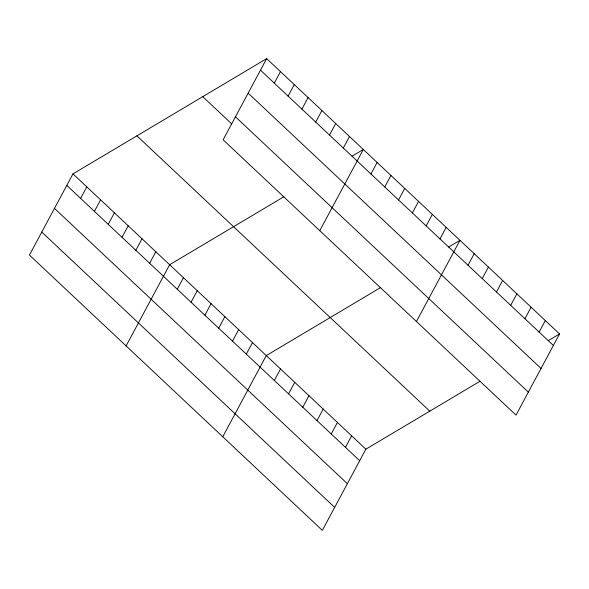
<?xml version="1.0" encoding="UTF-8"?>
<svg xmlns="http://www.w3.org/2000/svg" width="589" height="589" viewBox="0 0 589 589"><rect width="100%" height="100%" fill="white"/><g stroke="black" fill="none" stroke-linecap="round" stroke-linejoin="round"><path stroke-width="0.88" d="M266.662 58.628L223.128 139.814L516.023 415.12L559.55 333.941L266.662 58.628L72.977 173.88L29.45 255.059L322.338 530.372L365.872 449.186L480.138 381.186M80.605 198.39L86.789 186.86M94.417 211.363L100.594 199.84M108.221 224.343L114.406 212.813M122.026 237.323L128.211 225.793M135.838 250.303L142.015 238.773M149.643 263.283L155.827 251.753M126.105 345.912L169.632 264.733L283.905 196.733M274.29 83.137L280.467 71.608M177.26 289.236L183.444 277.706M288.095 96.117L294.279 84.588M191.064 302.216L197.249 290.686M301.899 109.098L308.084 97.568M204.876 315.196L211.053 303.666M315.711 122.078L321.888 110.548M218.681 328.176L224.865 316.646M329.516 135.05L335.701 123.528M232.493 341.156L238.67 329.626M343.328 148.03L349.505 136.501M246.298 354.129L252.482 342.607M319.783 230.667L363.317 149.481L352.038 156.195M222.76 436.766L266.287 355.579L380.56 287.587M370.937 173.991L377.122 162.461M274.334 380.479L280.511 368.957M384.75 186.971L390.927 175.441M288.558 393.857L294.736 382.327M398.554 199.943L404.739 188.421M302.783 407.227L308.967 395.698M412.366 212.923L418.543 201.394M317.007 420.598L323.192 409.068M426.171 225.904L432.355 214.374M331.239 433.968L337.416 422.446M439.976 238.884L446.16 227.354M345.463 447.346L351.64 435.816M416.438 321.513L459.965 240.334L448.685 247.041M468.012 265.234L474.197 253.704M482.236 278.604L488.421 267.075M496.468 291.975L502.645 280.452M510.692 305.352L516.87 293.823M524.917 318.723L531.101 307.193M539.141 332.093L545.326 320.563M548.271 340.648L559.55 333.941M260.478 70.157L553.365 345.463M248.153 93.143L541.041 368.449M235.453 116.828L528.348 392.134M202.749 96.662L231.676 123.859M136.898 135.845L429.786 411.151M72.977 173.88L365.872 449.186M66.8 185.41L359.688 460.716M54.475 208.396L347.363 483.702M41.775 232.073L334.662 507.387"/></g></svg>
